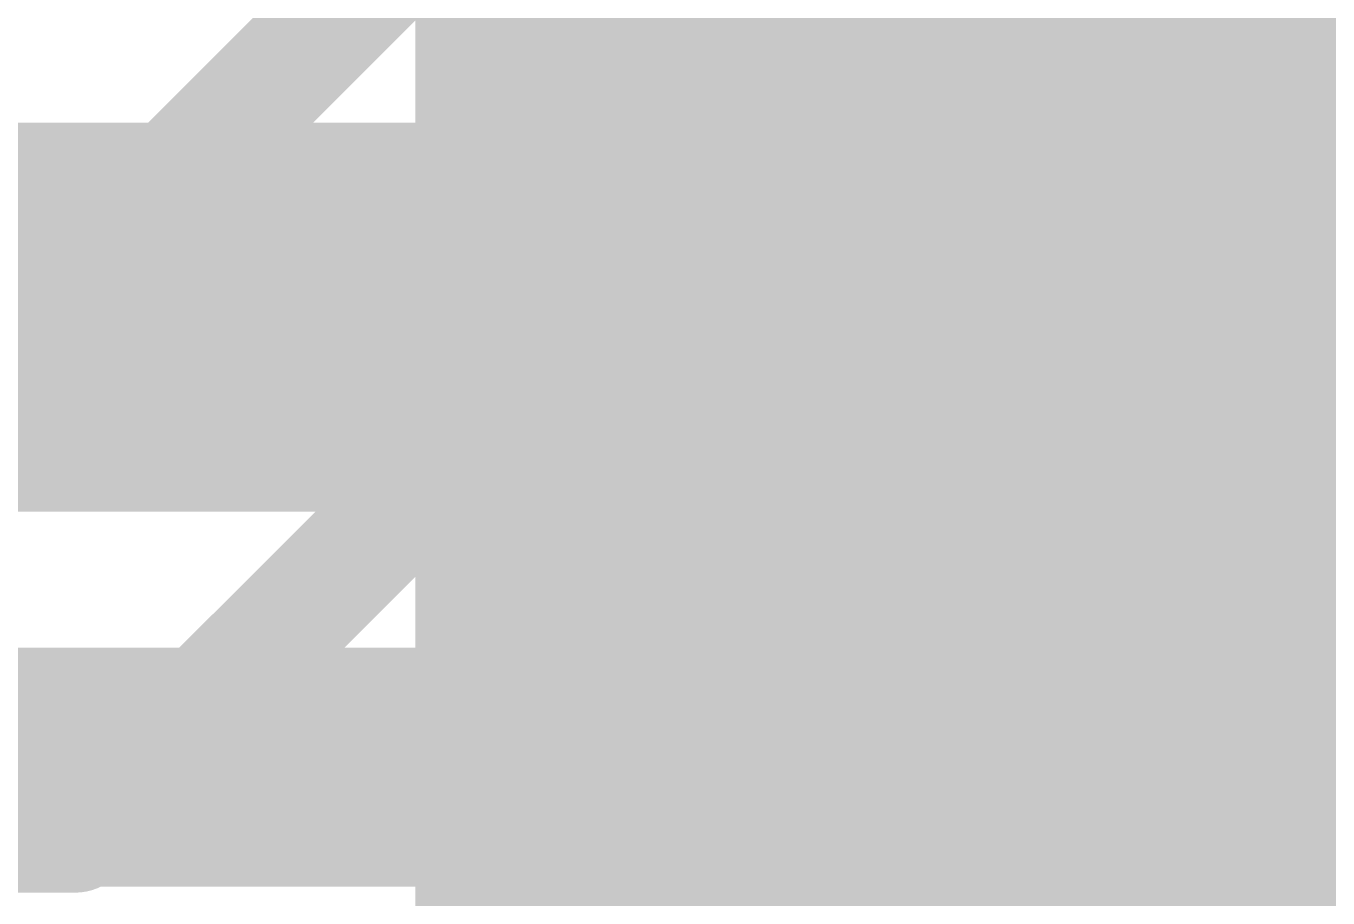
# Model space of a CAD drawing. Header units: millimetres. Extents: x 0.01 to 1.77, y 0.01 to 0.78.
# Drawn here: x 0.5855 to 0.6524, y 0.2651 to 0.31 of the extents above; entities that cross this region are included whole.
import ezdxf

# ---------------------------------------------------------------- set-up
doc = ezdxf.new("R2010")
doc.units = ezdxf.units.MM
doc.header["$MEASUREMENT"] = 0
for name, color, linetype in [('BottomLayer', 5, 'Continuous'), ('BottomOverlay', 54, 'Continuous'), ('TopLayer', 1, 'Continuous'), ('TopOverlay', 2, 'Continuous'), ('TopPaste', 8, 'Continuous'), ('TopSolder', 216, 'Continuous')]:
    doc.layers.add(name, color=color, linetype=linetype)
doc.styles.add('Arial', font='', dxfattribs={"height": 0.2})
doc.styles.get('Arial').set_extended_font_data('Arial')

# ---------------------------------------------------------------- blocks, each defined once
blk = doc.blocks.new('C__0805_45')
at = {"layer": 'TopLayer'}
blk.add_hatch(color=1, dxfattribs=at).paths.add_polyline_path([(-0.06, 0.03), (-0.02, 0.03), (-0.02, -0.03), (-0.06, -0.03)])
at = {"layer": 'TopPaste'}
blk.add_hatch(color=8, dxfattribs=at).paths.add_polyline_path([(-0.06, 0.03), (-0.02, 0.03), (-0.02, -0.03), (-0.06, -0.03)])
at = {"layer": 'TopSolder'}
blk.add_hatch(color=216, dxfattribs=at).paths.add_polyline_path([(-0.062756, 0.032756), (-0.017244, 0.032756), (-0.017244, -0.032756), (-0.062756, -0.032756)])
at = {"layer": 'TopOverlay', "const_width": 0.005}
blk.add_lwpolyline([(-0.064, -0.034), (-0.064, 0.034)], dxfattribs=at)

msp = doc.modelspace()

# ---------------------------------------------------------------- linework, layer by layer
at = {"layer": 'BottomLayer'}
for points, const_width in [([(0.638, 0.295), (0.754, 0.411)], 0.02), ([(0.46, 0.295), (0.638, 0.295)], 0.02), ([(0.647717, 0.248717), (0.676, 0.277)], 0.02), ([(0.466263, 0.273), (0.638, 0.273)], 0.01), ([(0.59092, 0.270717), (0.593203, 0.273)], 0.01), ([(0.611925, 0.273), (0.614209, 0.270717)], 0.01), ([(0.626275, 0.270717), (0.628559, 0.273)], 0.01), ([(0.638604, 0.270717), (0.641108, 0.273221)], 0.01), ([(0.35352, 0.270717), (0.638604, 0.270717)], 0.01)]:
    msp.add_lwpolyline(points, dxfattribs=dict(at, const_width=const_width))
for points, const_width in [([(0.633, 0.295, 1), (0.643, 0.295, 1)], 0.01), ([(0.633, 0.295, 1), (0.643, 0.295, 1)], 0.01), ([(0.590703, 0.273, 1), (0.595703, 0.273, 1)], 0.005), ([(0.609425, 0.273, 1), (0.614425, 0.273, 1)], 0.005), ([(0.626059, 0.273, 1), (0.631059, 0.273, 1)], 0.005), ([(0.6355, 0.273, 1), (0.6405, 0.273, 1)], 0.005), ([(0.6355, 0.273, 1), (0.6405, 0.273, 1)], 0.005), ([(0.6355, 0.273, 1), (0.6405, 0.273, 1)], 0.005), ([(0.638608, 0.273221, 1), (0.643608, 0.273221, 1)], 0.005), ([(0.638608, 0.273221, 1), (0.643608, 0.273221, 1)], 0.005), ([(0.638608, 0.273221, 1), (0.643608, 0.273221, 1)], 0.005), ([(0.58842, 0.270717, 1), (0.59342, 0.270717, 1)], 0.005), ([(0.611709, 0.270717, 1), (0.616709, 0.270717, 1)], 0.005), ([(0.623775, 0.270717, 1), (0.628775, 0.270717, 1)], 0.005), ([(0.636104, 0.270717, 1), (0.641104, 0.270717, 1)], 0.005), ([(0.636104, 0.270717, 1), (0.641104, 0.270717, 1)], 0.005)]:
    msp.add_lwpolyline(points, format="xyb", close=True, dxfattribs=dict(at, const_width=const_width))
at = {"layer": 'BottomLayer', "const_width": 0.01}
msp.add_lwpolyline([(0.641108, 0.273221, -0.035452), (0.638, 0.273)], format="xyb", dxfattribs=at)
msp.add_lwpolyline([(0.641108, 0.273221, -0.035452), (0.638, 0.273)], format="xyb", dxfattribs=at)
at = {"layer": 'TopLayer', "const_width": 0.006}
for points in [[(0.579087, 0.288087), (0.605, 0.314)], [(0.588, 0.268402), (0.607598, 0.288)], [(0.607598, 0.288), (0.642, 0.288)], [(0.542228, 0.268402), (0.588, 0.268402)]]:
    msp.add_lwpolyline(points, dxfattribs=at)
at = {"layer": 'TopLayer', "const_width": 0.003}
for points in [[(0.606098, 0.288, 1), (0.609098, 0.288, 1)], [(0.606098, 0.288, 1), (0.609098, 0.288, 1)], [(0.6405, 0.288, 1), (0.6435, 0.288, 1)], [(0.5865, 0.268402, 1), (0.5895, 0.268402, 1)], [(0.5865, 0.268402, 1), (0.5895, 0.268402, 1)]]:
    msp.add_lwpolyline(points, format="xyb", close=True, dxfattribs=at)

# ---------------------------------------------------------------- block references
msp.add_blockref('C__0805_45', (0.672, 0.291))

# ---------------------------------------------------------------- texts
at = {"layer": 'BottomOverlay', "style": 'Arial', "text_generation_flag": 2}
msp.add_text('ZERO CARBON FOOTPRINT', height=0.0162026, rotation=360, dxfattribs=at).set_placement((0.838241, 0.288721))

doc.saveas('drawing.dxf')
